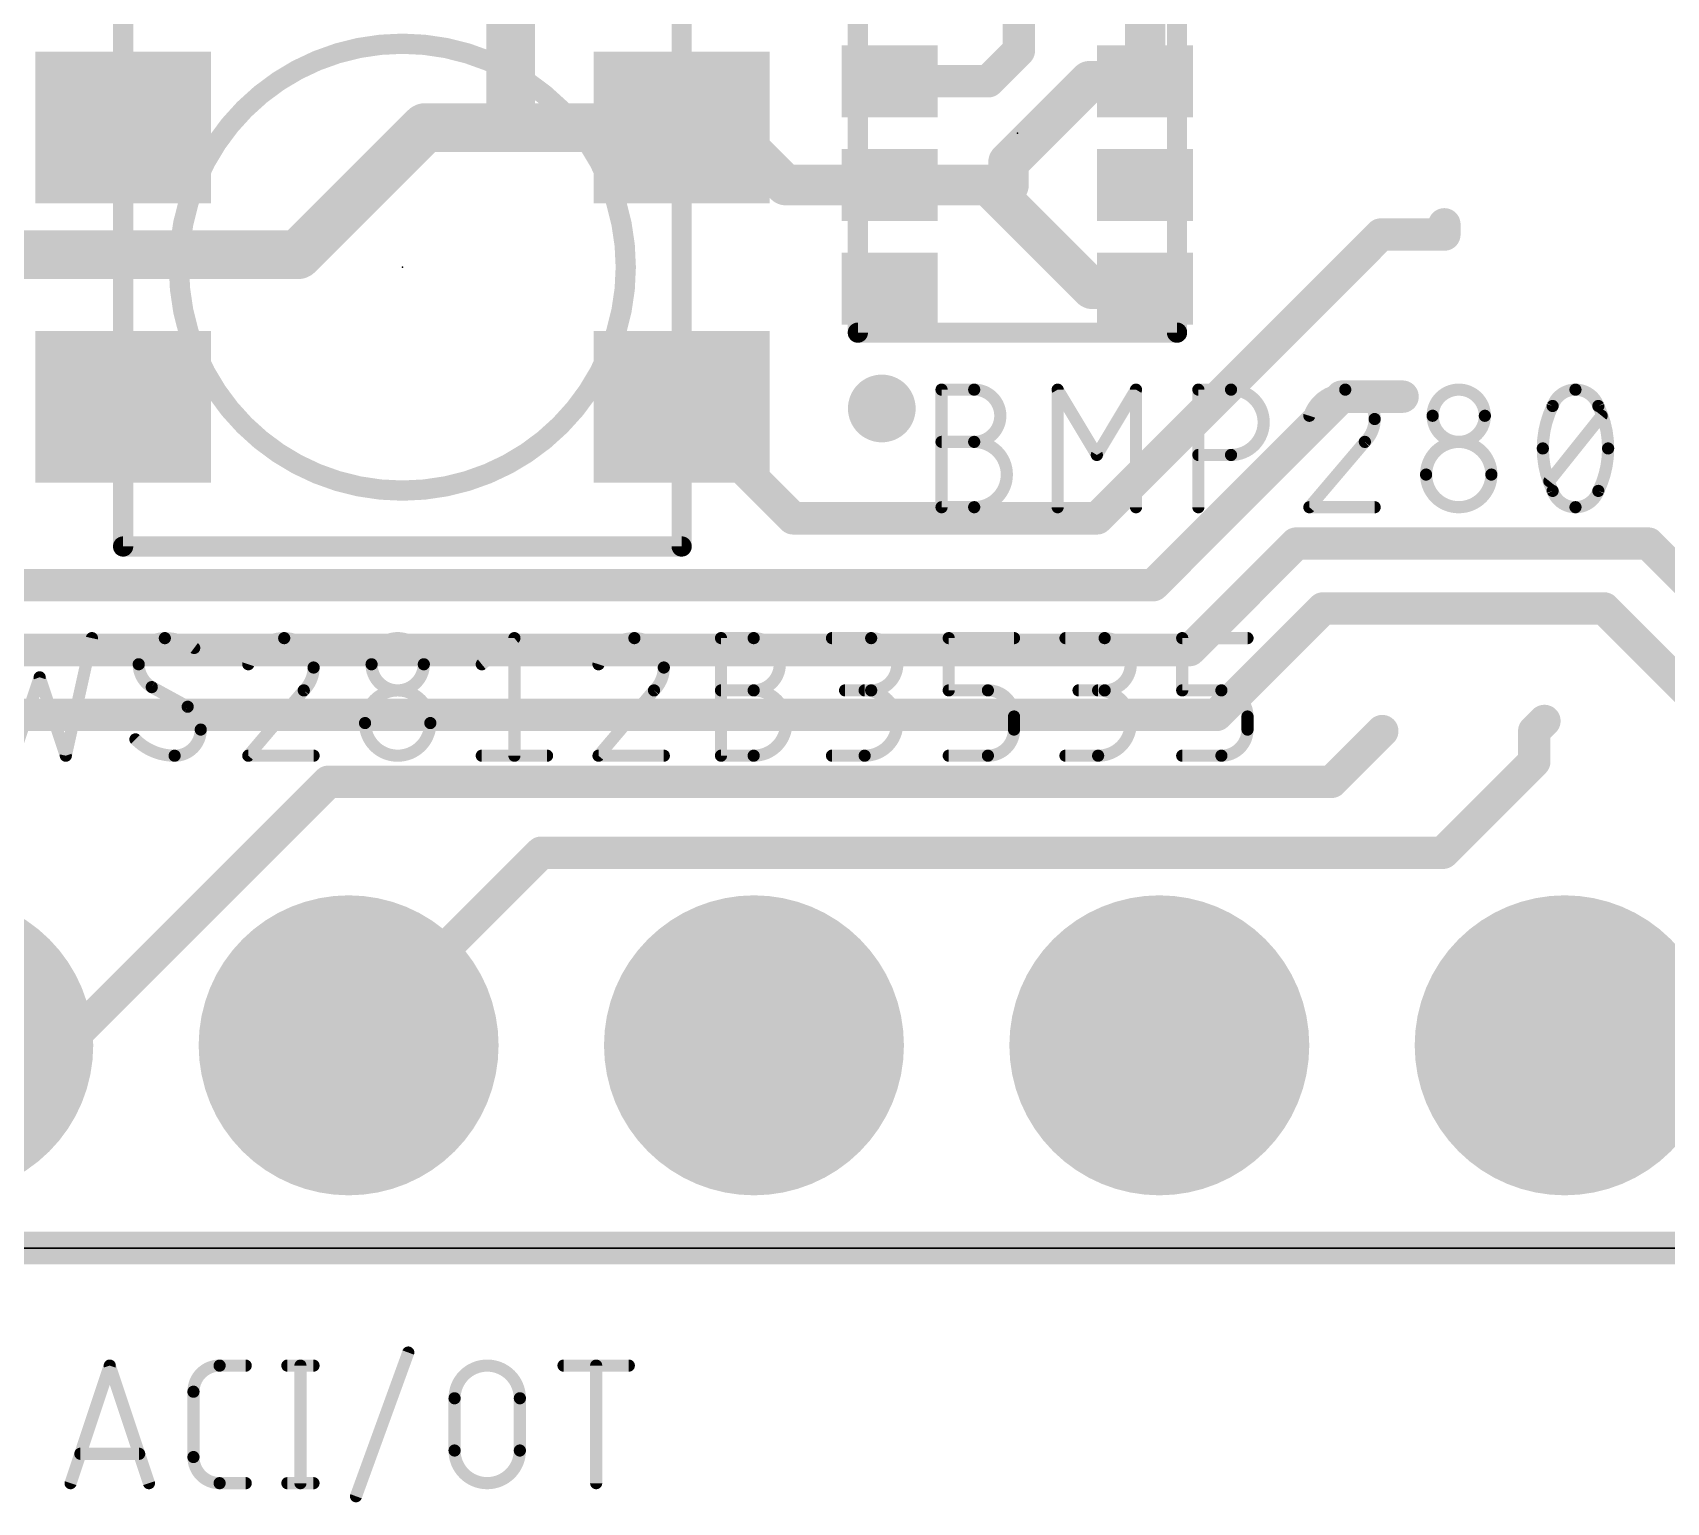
# Model space of a CAD drawing. Extents: x -4.6 to 50.8, y -1.6 to 23.
# Drawn here: x 17.07 to 27.31, y -1.59 to 7.61 of the extents above; entities that cross this region are included whole.
import ezdxf

# ---------------------------------------------------------------- set-up
doc = ezdxf.new("R2010")
doc.units = 0
for name, color, linetype in [('1', 12, 'CONTINUOUS'), ('17', 110, 'CONTINUOUS'), ('20', 4, 'CONTINUOUS'), ('23', 40, 'CONTINUOUS'), ('27', 4, 'CONTINUOUS'), ('29', 253, 'CONTINUOUS'), ('31', 253, 'CONTINUOUS'), ('51', 253, 'CONTINUOUS')]:
    doc.layers.add(name, color=color, linetype=linetype)

# ---------------------------------------------------------------- blocks, each defined once
blk = doc.blocks.new('RECT')
blk.add_solid([(-0.5, -0.5), (0.5, -0.5), (-0.5, 0.5), (0.5, 0.5)])
blk = doc.blocks.new('ROUNDP')
at = {"const_width": 0.5}
blk.add_lwpolyline([(0, -0.25, 1), (0, 0.25, 1), (0, -0.25)], format="xyb", dxfattribs=at)

msp = doc.modelspace()

# ---------------------------------------------------------------- linework, layer by layer
at = {"layer": '1'}
for points, const_width in [([(20.066, 8.6478), (20.066, 7.0202)], 0.3048), ([(23.2498, 7.5018), (23.2498, 8.0844)], 0.2032), ([(24.041, 7.31), (24.041, 7.747)], 0.254), ([(23.058, 7.31), (23.2498, 7.5018)], 0.2032), ([(22.441, 7.31), (23.058, 7.31)], 0.2032), ([(23.693, 7.31), (23.185, 6.802)], 0.254), ([(24.041, 7.31), (23.693, 7.31)], 0.254), ([(18.7325, 6.223), (19.5297, 7.0202)], 0.3048), ([(19.5297, 7.0202), (20.066, 7.0202)], 0.3048), ([(20.066, 7.0202), (21.1368, 7.0202)], 0.3048), ([(21.1368, 7.0202), (21.4278, 7.0202)], 0.254), ([(21.4278, 7.0202), (21.788, 6.66)], 0.254), ([(23.185, 6.802), (23.185, 6.66)], 0.254), ([(21.788, 6.66), (22.441, 6.66)], 0.254), ([(22.441, 6.66), (23.058, 6.66)], 0.254), ([(23.058, 6.66), (23.185, 6.66)], 0.254), ([(23.708, 6.01), (23.058, 6.66)], 0.254), ([(25.5183, 6.3497), (23.7403, 4.5717)], 0.2032), ([(25.9161, 6.3497), (25.5183, 6.3497)], 0.2032), ([(25.9161, 6.4135), (25.9161, 6.3497)], 0.2032), ([(16.7005, 6.223), (18.7325, 6.223)], 0.3048), ([(24.041, 6.01), (23.708, 6.01)], 0.254), ([(25.273, 5.334), (24.0919, 4.1529)], 0.2032), ([(25.654, 5.334), (25.273, 5.334)], 0.2032), ([(21.8353, 4.5717), (21.1368, 5.2702)], 0.2032), ([(23.7403, 4.5717), (21.8353, 4.5717)], 0.2032), ([(24.3205, 3.7465), (24.9872, 4.4133)], 0.2032), ([(24.9872, 4.4133), (27.1943, 4.4133)], 0.2032), ([(27.1943, 4.4133), (28.3437, 3.2639)], 0.2032), ([(13.7541, 4.1529), (24.0919, 4.1529)], 0.2032), ([(25.1556, 4.0069), (24.4888, 3.3401)], 0.2032), ([(26.9177, 4.0069), (25.1556, 4.0069)], 0.2032), ([(28.2575, 2.667), (26.9177, 4.0069)], 0.2032), ([(9.2075, 3.7465), (24.3205, 3.7465)], 0.2032), ([(24.4888, 3.3401), (8.9154, 3.3401)], 0.2032), ([(26.543, 3.302), (26.4795, 3.2385)], 0.2032), ([(25.527, 3.2385), (25.2095, 2.921)], 0.2032), ([(26.4795, 3.2385), (26.4795, 3.048)], 0.2032), ([(26.4795, 3.048), (25.908, 2.4765)], 0.2032), ([(18.923, 2.921), (17.272, 1.27)], 0.2032), ([(25.2095, 2.921), (18.923, 2.921)], 0.2032), ([(19.05, 1.27), (20.2565, 2.4765)], 0.2032), ([(25.908, 2.4765), (20.2565, 2.4765)], 0.2032), ([(17.272, 1.27), (16.51, 1.27)], 0.2032), ([(0, 0), (45.085, 0)], 0.2032)]:
    msp.add_lwpolyline(points, dxfattribs=dict(at, const_width=const_width))
for points, const_width in [([(23.2857, 7.4659, 1), (23.2139, 7.5377)], 0.1016), ([(23.199, 7.5018, 1), (23.3006, 7.5018)], 0.1016), ([(22.441, 7.3608, 1), (22.441, 7.2592)], 0.1016), ([(23.0221, 7.3459, 1), (23.0939, 7.2741)], 0.1016), ([(23.058, 7.2592, 1), (23.058, 7.3608)], 0.1016), ([(23.693, 7.3735, 1), (23.693, 7.2465)], 0.127), ([(23.7379, 7.2651, 1), (23.6481, 7.3549)], 0.127), ([(23.9775, 7.31, 1), (24.1045, 7.31)], 0.127), ([(24.041, 7.2465, 1), (24.041, 7.3735)], 0.127), ([(19.5297, 7.0964, 1), (19.5297, 6.944)], 0.1524), ([(19.5836, 6.9663, 1), (19.4758, 7.0741)], 0.1524), ([(20.066, 7.0964, 1), (20.066, 6.944)], 0.1524), ([(20.066, 6.944, 1), (20.066, 7.0964)], 0.1524), ([(21.1368, 6.944, 1), (21.1368, 7.0964)], 0.1524), ([(19.9898, 7.0202, 1), (20.1422, 7.0202)], 0.1524), ([(21.1368, 7.0837, 1), (21.1368, 6.9567)], 0.127), ([(21.4727, 7.0651, 1), (21.3829, 6.9753)], 0.127), ([(21.4278, 6.9567, 1), (21.4278, 7.0837)], 0.127), ([(23.2485, 6.802, 1), (23.1215, 6.802)], 0.127), ([(23.1401, 6.8469, 1), (23.2299, 6.7571)], 0.127), ([(21.788, 6.7235, 1), (21.788, 6.5965)], 0.127), ([(21.7431, 6.6151, 1), (21.8329, 6.7049)], 0.127), ([(22.441, 6.7235, 1), (22.441, 6.5965)], 0.127), ([(22.441, 6.5965, 1), (22.441, 6.7235)], 0.127), ([(23.058, 6.7235, 1), (23.058, 6.5965)], 0.127), ([(23.1029, 6.7049, 1), (23.0131, 6.6151)], 0.127), ([(23.058, 6.5965, 1), (23.058, 6.7235)], 0.127), ([(23.185, 6.5965, 1), (23.185, 6.7235)], 0.127), ([(23.1215, 6.66, 1), (23.2485, 6.66)], 0.127), ([(25.5183, 6.4005, 1), (25.5183, 6.2989)], 0.1016), ([(25.5542, 6.3138, 1), (25.4824, 6.3856)], 0.1016), ([(25.9669, 6.4135, 1), (25.8653, 6.4135)], 0.1016), ([(25.9161, 6.2989, 1), (25.9161, 6.4005)], 0.1016), ([(18.6786, 6.2769, 1), (18.7864, 6.1691)], 0.1524), ([(18.7325, 6.1468, 1), (18.7325, 6.2992)], 0.1524), ([(25.8653, 6.3497, 1), (25.9669, 6.3497)], 0.1016), ([(23.708, 6.0735, 1), (23.708, 5.9465)], 0.127), ([(23.6631, 5.9651, 1), (23.7529, 6.0549)], 0.127), ([(24.041, 5.9465, 1), (24.041, 6.0735)], 0.127), ([(25.273, 5.3848, 1), (25.273, 5.2832)], 0.1016), ([(25.3089, 5.2981, 1), (25.2371, 5.3699)], 0.1016), ([(25.654, 5.2832, 1), (25.654, 5.3848)], 0.1016), ([(21.1727, 5.3061, 1), (21.1009, 5.2343)], 0.1016), ([(21.8353, 4.6225, 1), (21.8353, 4.5209)], 0.1016), ([(21.7994, 4.5358, 1), (21.8712, 4.6076)], 0.1016), ([(23.7044, 4.6076, 1), (23.7762, 4.5358)], 0.1016), ([(23.7403, 4.5209, 1), (23.7403, 4.6225)], 0.1016), ([(24.9872, 4.4641, 1), (24.9872, 4.3625)], 0.1016), ([(25.0232, 4.3773, 1), (24.9513, 4.4492)], 0.1016), ([(27.2302, 4.4492, 1), (27.1584, 4.3773)], 0.1016), ([(27.1943, 4.3625, 1), (27.1943, 4.4641)], 0.1016), ([(24.056, 4.1888, 1), (24.1278, 4.117)], 0.1016), ([(24.0919, 4.1021, 1), (24.0919, 4.2037)], 0.1016), ([(25.1556, 4.0576, 1), (25.1556, 3.956)], 0.1016), ([(25.1915, 3.9709, 1), (25.1197, 4.0428)], 0.1016), ([(26.9536, 4.0428, 1), (26.8817, 3.9709)], 0.1016), ([(26.9177, 3.956, 1), (26.9177, 4.0576)], 0.1016), ([(24.2846, 3.7824, 1), (24.3564, 3.7106)], 0.1016), ([(24.3205, 3.6957, 1), (24.3205, 3.7973)], 0.1016), ([(24.4529, 3.376, 1), (24.5248, 3.3042)], 0.1016), ([(24.4888, 3.2893, 1), (24.4888, 3.3909)], 0.1016), ([(26.5789, 3.2661, 1), (26.5071, 3.3379)], 0.1016), ([(25.5629, 3.2026, 1), (25.4911, 3.2744)], 0.1016), ([(26.5303, 3.2385, 1), (26.4287, 3.2385)], 0.1016), ([(26.4436, 3.2744, 1), (26.5154, 3.2026)], 0.1016), ([(26.4287, 3.048, 1), (26.5303, 3.048)], 0.1016), ([(26.5154, 3.0121, 1), (26.4436, 3.0839)], 0.1016), ([(18.923, 2.9718, 1), (18.923, 2.8702)], 0.1016), ([(18.9589, 2.8851, 1), (18.8871, 2.9569)], 0.1016), ([(25.1736, 2.9569, 1), (25.2454, 2.8851)], 0.1016), ([(25.2095, 2.8702, 1), (25.2095, 2.9718)], 0.1016), ([(20.2565, 2.5273, 1), (20.2565, 2.4257)], 0.1016), ([(20.2924, 2.4406, 1), (20.2206, 2.5124)], 0.1016), ([(25.8721, 2.5124, 1), (25.9439, 2.4406)], 0.1016), ([(25.908, 2.4257, 1), (25.908, 2.5273)], 0.1016), ([(17.2361, 1.3059, 1), (17.3079, 1.2341)], 0.1016), ([(17.272, 1.2192, 1), (17.272, 1.3208)], 0.1016), ([(19.0141, 1.3059, 1), (19.0859, 1.2341)], 0.1016)]:
    msp.add_lwpolyline(points, format="xyb", dxfattribs=dict(at, const_width=const_width))
at = {"layer": '20'}
msp.add_line((48.26, 0), (2.54, 0), dxfattribs=at)
at = {"layer": '23'}
for p in [(23.241, 6.985), (19.3868, 6.1452)]:
    msp.add_point(p, dxfattribs=at)
at = {"layer": '27'}
for points, const_width in [([(22.7654, 5.397, 1), (22.7654, 5.3589)], 0.0381), ([(22.7845, 5.3779, 1), (22.7464, 5.3779)], 0.0381), ([(22.97, 5.397, 1), (22.97, 5.3589)], 0.0381), ([(22.97, 5.0505, 1), (22.97, 5.3779)], 0.0762), ([(22.97, 5.3589, 1), (22.97, 5.397)], 0.0381), ([(23.5094, 5.3877, 1), (23.4767, 5.3681)], 0.0381), ([(23.5121, 5.3779, 1), (23.474, 5.3779)], 0.0381), ([(24.0031, 5.3779, 1), (23.965, 5.3779)], 0.0381), ([(24.0004, 5.3681, 1), (23.9678, 5.3877)], 0.0381), ([(24.3938, 5.3779, 1), (24.3557, 5.3779)], 0.0381), ([(24.3748, 5.397, 1), (24.3748, 5.3589)], 0.0381), ([(24.5794, 5.397, 1), (24.5794, 5.3589)], 0.0381), ([(24.5794, 4.9687, 1), (24.5794, 5.3779)], 0.0762), ([(24.5794, 5.3589, 1), (24.5794, 5.397)], 0.0381), ([(25.2952, 5.3779, 0.3252), (25.0701, 5.2142)], 0.0762), ([(25.2952, 5.397, 1), (25.2952, 5.3589)], 0.0381), ([(25.4794, 5.1938, 0.4142), (25.2952, 5.3779)], 0.0762), ([(25.2952, 5.3589, 1), (25.2952, 5.3969)], 0.0381), ([(26.17, 5.2142, 1), (25.8426, 5.2142)], 0.0762), ([(26.7378, 5.3779, 0.3205), (26.5946, 5.2756)], 0.0762), ([(26.881, 5.2756, 0.3205), (26.7378, 5.3779)], 0.0762), ([(26.7378, 5.3969, 1), (26.7378, 5.3589)], 0.0381), ([(26.7378, 5.3589, 1), (26.7378, 5.397)], 0.0381), ([(25.052, 5.2201, 1), (25.0883, 5.2083)], 0.0381), ([(25.418, 5.0505, 0.2053), (25.4794, 5.1938)], 0.0762), ([(25.4984, 5.1937, 1), (25.4603, 5.1938)], 0.0381), ([(25.8616, 5.2142, 1), (25.8235, 5.2142)], 0.0381), ([(25.8235, 5.2142, 1), (25.8616, 5.2142)], 0.0381), ([(25.8426, 5.2142, 1), (26.17, 5.2142)], 0.0762), ([(26.189, 5.2142, 1), (26.1509, 5.2142)], 0.0381), ([(26.1509, 5.2142, 1), (26.189, 5.2142)], 0.0381), ([(26.5946, 5.2756, 0.1139), (26.5332, 5.0096)], 0.0762), ([(26.5765, 5.2818, 1), (26.6126, 5.2694)], 0.0381), ([(26.6117, 5.2672, 1), (26.5774, 5.2839)], 0.0381), ([(26.9424, 5.0096, 0.1139), (26.881, 5.2756)], 0.0762), ([(26.8981, 5.2839, 1), (26.8639, 5.2672)], 0.0381), ([(26.863, 5.2694, 1), (26.899, 5.2818)], 0.0381), ([(26.9164, 5.2023, 1), (26.8866, 5.2261)], 0.0381), ([(25.4603, 5.1938, 1), (25.4984, 5.1938)], 0.0381), ([(22.7654, 5.0696, 1), (22.7654, 5.0315)], 0.0381), ([(22.97, 5.0696, 1), (22.97, 5.0315)], 0.0381), ([(22.97, 5.0696, 1), (22.97, 5.0315)], 0.0381), ([(22.97, 4.6413, 1), (22.97, 5.0505)], 0.0762), ([(22.97, 5.0315, 1), (22.97, 5.0696)], 0.0381), ([(25.4048, 5.0643, 1), (25.4311, 5.0367)], 0.0381), ([(25.4325, 5.0382, 1), (25.4035, 5.0629)], 0.0381), ([(26.2109, 4.8459, 1), (25.8017, 4.8459)], 0.0762), ([(26.5522, 5.0096, 1), (26.5141, 5.0096)], 0.0381), ([(26.5141, 5.0096, 1), (26.5522, 5.0096)], 0.0381), ([(26.5332, 5.0096, 0.1139), (26.5946, 4.7436)], 0.0762), ([(26.881, 4.7436, 0.1139), (26.9424, 5.0096)], 0.0762), ([(26.9614, 5.0096, 1), (26.9234, 5.0096)], 0.0381), ([(26.9234, 5.0096, 1), (26.9614, 5.0096)], 0.0381), ([(23.7222, 4.9785, 1), (23.7549, 4.9589)], 0.0381), ([(23.7222, 4.9589, 1), (23.7549, 4.9785)], 0.0381), ([(24.3748, 4.9877, 1), (24.3748, 4.9496)], 0.0381), ([(24.5794, 4.9877, 1), (24.5794, 4.9496)], 0.0381), ([(24.5794, 4.9496, 1), (24.5794, 4.9877)], 0.0381), ([(25.8207, 4.8459, 1), (25.7826, 4.8459)], 0.0381), ([(25.7826, 4.8459, 1), (25.8207, 4.8459)], 0.0381), ([(25.8017, 4.8459, 1), (26.2109, 4.8459)], 0.0762), ([(26.2299, 4.8459, 1), (26.1918, 4.8459)], 0.0381), ([(26.1918, 4.8459, 1), (26.2299, 4.8459)], 0.0381), ([(26.5592, 4.8169, 1), (26.589, 4.7931)], 0.0381), ([(26.6126, 4.7498, 1), (26.5765, 4.7374)], 0.0381), ([(26.5946, 4.7436, 0.3205), (26.7378, 4.6413)], 0.0762), ([(26.5774, 4.7353, 1), (26.6117, 4.752)], 0.0381), ([(26.7378, 4.6413, 0.3205), (26.881, 4.7436)], 0.0762), ([(26.8639, 4.752, 1), (26.8981, 4.7353)], 0.0381), ([(26.899, 4.7374, 1), (26.863, 4.7498)], 0.0381), ([(22.7654, 4.6604, 1), (22.7654, 4.6223)], 0.0381), ([(22.7464, 4.6413, 1), (22.7845, 4.6413)], 0.0381), ([(22.97, 4.6603, 1), (22.97, 4.6222)], 0.0381), ([(22.97, 4.6223, 1), (22.97, 4.6604)], 0.0381), ([(23.474, 4.6413, 1), (23.5121, 4.6413)], 0.0381), ([(23.965, 4.6413, 1), (24.0031, 4.6413)], 0.0381), ([(24.3557, 4.6413, 1), (24.3938, 4.6413)], 0.0381), ([(25.0701, 4.6604, 1), (25.0701, 4.6223)], 0.0381), ([(25.0556, 4.6536, 1), (25.0846, 4.629)], 0.0381), ([(25.4794, 4.6223, 1), (25.4794, 4.6604)], 0.0381), ([(26.7378, 4.6603, 1), (26.7378, 4.6223)], 0.0381), ([(26.7378, 4.6223, 1), (26.7378, 4.6603)], 0.0381), ([(17.4601, 3.817, 1), (17.4229, 3.8252)], 0.0381), ([(17.8983, 3.8211, 0.4142), (17.7346, 3.6574)], 0.0762), ([(18.0825, 3.7597, 0.1623), (17.8983, 3.8211)], 0.0762), ([(17.8983, 3.8401, 1), (17.8983, 3.8021)], 0.0381), ([(17.8983, 3.802, 1), (17.8983, 3.8401)], 0.0381), ([(18.071, 3.7445, 1), (18.0939, 3.775)], 0.0381), ([(18.6464, 3.8211, 0.3252), (18.4213, 3.6574)], 0.0762), ([(18.8305, 3.637, 0.4142), (18.6464, 3.8211)], 0.0762), ([(18.6464, 3.8402, 1), (18.6464, 3.8021)], 0.0381), ([(18.6464, 3.8021, 1), (18.6464, 3.8401)], 0.0381), ([(19.5211, 3.6574, 1), (19.1938, 3.6574)], 0.0762), ([(20.108, 3.8211, 1), (20.0699, 3.8211)], 0.0381), ([(20.1009, 3.8062, 1), (20.0771, 3.836)], 0.0381), ([(20.8409, 3.8211, 0.3252), (20.6159, 3.6574)], 0.0762), ([(21.0251, 3.637, 0.4142), (20.8409, 3.8211)], 0.0762), ([(20.8409, 3.8402, 1), (20.8409, 3.8021)], 0.0381), ([(20.8409, 3.8021, 1), (20.8409, 3.8401)], 0.0381), ([(21.4026, 3.8211, 1), (21.3645, 3.8211)], 0.0381), ([(21.3835, 3.8402, 1), (21.3835, 3.8021)], 0.0381), ([(21.5882, 3.4937, 1), (21.5882, 3.8211)], 0.0762), ([(21.5882, 3.8402, 1), (21.5882, 3.8021)], 0.0381), ([(21.5882, 3.8021, 1), (21.5882, 3.8402)], 0.0381), ([(22.0789, 3.8402, 1), (22.0789, 3.8021)], 0.0381), ([(22.3244, 3.4937, 1), (22.3244, 3.8211)], 0.0762), ([(22.3244, 3.8402, 1), (22.3244, 3.8021)], 0.0381), ([(22.3244, 3.8021, 1), (22.3244, 3.8402)], 0.0381), ([(22.8295, 3.8211, 1), (22.7914, 3.8211)], 0.0381), ([(22.8104, 3.8402, 1), (22.8104, 3.8021)], 0.0381), ([(23.2197, 3.8021, 1), (23.2197, 3.8402)], 0.0381), ([(23.542, 3.8402, 1), (23.542, 3.8021)], 0.0381), ([(23.7875, 3.4937, 1), (23.7875, 3.8211)], 0.0762), ([(23.7875, 3.8402, 1), (23.7875, 3.8021)], 0.0381), ([(23.7875, 3.8021, 1), (23.7875, 3.8402)], 0.0381), ([(24.2925, 3.8211, 1), (24.2544, 3.8211)], 0.0381), ([(24.2735, 3.8402, 1), (24.2735, 3.8021)], 0.0381), ([(24.6827, 3.8021, 1), (24.6827, 3.8402)], 0.0381), ([(17.7346, 3.6574, 0.2656), (17.8165, 3.5142)], 0.0762), ([(17.7537, 3.6574, 1), (17.7156, 3.6574)], 0.0381), ([(19.1937, 3.6574, 1), (19.5211, 3.6574)], 0.0762), ([(19.2128, 3.6574, 1), (19.1747, 3.6574)], 0.0381), ([(19.5402, 3.6574, 1), (19.5021, 3.6574)], 0.0381), ([(19.8724, 3.6723, 1), (19.8963, 3.6425)], 0.0381), ([(17.1322, 3.5816, 1), (17.096, 3.5695)], 0.0381), ([(17.1322, 3.5695, 1), (17.096, 3.5816)], 0.0381), ([(17.7156, 3.6574, 1), (17.7537, 3.6574)], 0.0381), ([(18.4032, 3.6633, 1), (18.4394, 3.6515)], 0.0381), ([(18.7691, 3.4937, 0.2053), (18.8305, 3.637)], 0.0762), ([(18.8496, 3.6369, 1), (18.8115, 3.637)], 0.0381), ([(18.8115, 3.637, 1), (18.8496, 3.637)], 0.0381), ([(19.1747, 3.6574, 1), (19.2128, 3.6574)], 0.0381), ([(19.5021, 3.6574, 1), (19.5402, 3.6574)], 0.0381), ([(20.5977, 3.6633, 1), (20.634, 3.6515)], 0.0381), ([(20.9637, 3.4937, 0.2053), (21.0251, 3.637)], 0.0762), ([(21.0441, 3.6369, 1), (21.006, 3.637)], 0.0381), ([(21.006, 3.637, 1), (21.0441, 3.637)], 0.0381), ([(17.8256, 3.5309, 1), (17.8073, 3.4975)], 0.0381), ([(17.8068, 3.4978, 1), (17.8261, 3.5306)], 0.0381), ([(18.756, 3.5075, 1), (18.7823, 3.4799)], 0.0381), ([(18.7837, 3.4814, 1), (18.7546, 3.5061)], 0.0381), ([(19.562, 3.2891, 1), (19.1528, 3.2891)], 0.0762), ([(20.9506, 3.5075, 1), (20.9768, 3.4799)], 0.0381), ([(20.9782, 3.4814, 1), (20.9492, 3.5061)], 0.0381), ([(21.3835, 3.5128, 1), (21.3835, 3.4747)], 0.0381), ([(21.5882, 3.0845, 1), (21.5882, 3.4937)], 0.0762), ([(21.5882, 3.5128, 1), (21.5882, 3.4747)], 0.0381), ([(21.5882, 3.5128, 1), (21.5882, 3.4747)], 0.0381), ([(21.5882, 3.4747, 1), (21.5882, 3.5128)], 0.0381), ([(22.1608, 3.5128, 1), (22.1608, 3.4747)], 0.0381), ([(22.2835, 3.0845, 1), (22.2835, 3.4937)], 0.0762), ([(22.2835, 3.5128, 1), (22.2835, 3.4747)], 0.0381), ([(22.3244, 3.5128, 1), (22.3244, 3.4747)], 0.0381), ([(22.3244, 3.4747, 1), (22.3244, 3.5128)], 0.0381), ([(22.8104, 3.5128, 1), (22.8104, 3.4747)], 0.0381), ([(22.7914, 3.4937, 1), (22.8295, 3.4937)], 0.0381), ([(23.2197, 3.33, 0.4142), (23.056, 3.4937)], 0.0762), ([(23.056, 3.5128, 1), (23.056, 3.4747)], 0.0381), ([(23.056, 3.4747, 1), (23.056, 3.5128)], 0.0381), ([(23.6238, 3.5128, 1), (23.6238, 3.4747)], 0.0381), ([(23.7466, 3.0845, 1), (23.7466, 3.4937)], 0.0762), ([(23.7466, 3.5128, 1), (23.7466, 3.4747)], 0.0381), ([(23.7875, 3.5128, 1), (23.7875, 3.4747)], 0.0381), ([(23.7875, 3.4747, 1), (23.7875, 3.5128)], 0.0381), ([(24.2735, 3.5128, 1), (24.2735, 3.4747)], 0.0381), ([(24.2544, 3.4937, 1), (24.2925, 3.4937)], 0.0381), ([(24.6827, 3.33, 0.4142), (24.519, 3.4937)], 0.0762), ([(24.519, 3.5128, 1), (24.519, 3.4747)], 0.0381), ([(24.519, 3.4747, 1), (24.519, 3.5128)], 0.0381), ([(18.1234, 3.2482, 0.2656), (18.0415, 3.3914)], 0.0762), ([(18.0512, 3.4078, 1), (18.0319, 3.375)], 0.0381), ([(18.0324, 3.3747, 1), (18.0507, 3.4081)], 0.0381), ([(17.9597, 3.0845, 0.4142), (18.1234, 3.2482)], 0.0762), ([(18.1424, 3.2482, 1), (18.1043, 3.2482)], 0.0381), ([(19.1528, 3.2891, 1), (19.562, 3.2891)], 0.0762), ([(19.1719, 3.2891, 1), (19.1338, 3.2891)], 0.0381), ([(19.1338, 3.2891, 1), (19.1719, 3.2891)], 0.0381), ([(19.5811, 3.2891, 1), (19.543, 3.2891)], 0.0381), ([(19.543, 3.2891, 1), (19.5811, 3.2891)], 0.0381), ([(23.056, 3.0845, 0.4142), (23.2197, 3.2482)], 0.0762), ([(23.2387, 3.33, 1), (23.2006, 3.33)], 0.0381), ([(23.2006, 3.33, 1), (23.2387, 3.33)], 0.0381), ([(23.2387, 3.2482, 1), (23.2006, 3.2482)], 0.0381), ([(24.519, 3.0845, 0.4142), (24.6827, 3.2482)], 0.0762), ([(24.7017, 3.2482, 1), (24.6636, 3.2482)], 0.0381), ([(24.7018, 3.33, 1), (24.6637, 3.33)], 0.0381), ([(24.6637, 3.33, 1), (24.7018, 3.33)], 0.0381), ([(17.7277, 3.2002, 1), (17.7006, 3.1734)], 0.0381), ([(17.7142, 3.1868, 0.2), (17.9597, 3.0845)], 0.0762), ([(18.1043, 3.2482, 1), (18.1424, 3.2482)], 0.0381), ([(23.2006, 3.2482, 1), (23.2387, 3.2482)], 0.0381), ([(24.6637, 3.2482, 1), (24.7018, 3.2482)], 0.0381), ([(17.2592, 3.0886, 1), (17.2964, 3.0804)], 0.0381), ([(17.2597, 3.0785, 1), (17.2959, 3.0905)], 0.0381), ([(17.9597, 3.1035, 1), (17.9597, 3.0654)], 0.0381), ([(17.9597, 3.0655, 1), (17.9597, 3.1035)], 0.0381), ([(18.4213, 3.1036, 1), (18.4213, 3.0655)], 0.0381), ([(18.4068, 3.0968, 1), (18.4358, 3.0722)], 0.0381), ([(18.8305, 3.0655, 1), (18.8305, 3.1036)], 0.0381), ([(19.8844, 3.1036, 1), (19.8844, 3.0655)], 0.0381), ([(20.0699, 3.0845, 1), (20.108, 3.0845)], 0.0381), ([(20.2936, 3.0655, 1), (20.2936, 3.1036)], 0.0381), ([(20.6159, 3.1036, 1), (20.6159, 3.0655)], 0.0381), ([(20.6014, 3.0968, 1), (20.6304, 3.0722)], 0.0381), ([(21.0251, 3.0655, 1), (21.0251, 3.1036)], 0.0381), ([(21.3835, 3.1036, 1), (21.3835, 3.0655)], 0.0381), ([(21.3645, 3.0845, 1), (21.4026, 3.0845)], 0.0381), ([(21.5882, 3.1035, 1), (21.5882, 3.0654)], 0.0381), ([(21.5882, 3.0655, 1), (21.5882, 3.1036)], 0.0381), ([(22.0789, 3.1036, 1), (22.0789, 3.0655)], 0.0381), ([(22.2835, 3.1036, 1), (22.2835, 3.0655)], 0.0381), ([(22.2835, 3.0655, 1), (22.2835, 3.1036)], 0.0381), ([(22.8104, 3.1036, 1), (22.8104, 3.0655)], 0.0381), ([(23.056, 3.1036, 1), (23.056, 3.0655)], 0.0381), ([(23.056, 3.0655, 1), (23.056, 3.1036)], 0.0381), ([(23.542, 3.1036, 1), (23.542, 3.0655)], 0.0381), ([(23.7466, 3.1036, 1), (23.7466, 3.0655)], 0.0381), ([(23.7466, 3.0655, 1), (23.7466, 3.1036)], 0.0381), ([(24.2735, 3.1036, 1), (24.2735, 3.0655)], 0.0381), ([(24.519, 3.1036, 1), (24.519, 3.0655)], 0.0381), ([(24.519, 3.0655, 1), (24.519, 3.1036)], 0.0381), ([(17.5713, -0.7306, 1), (17.5351, -0.7426)], 0.0381), ([(17.5713, -0.7426, 1), (17.5351, -0.7306)], 0.0381), ([(18.2415, -0.7366, 0.4142), (18.0778, -0.9003)], 0.0762), ([(18.2415, -0.7176, 1), (18.2415, -0.7557)], 0.0381), ([(18.2415, -0.7556, 1), (18.2415, -0.7175)], 0.0381), ([(18.4052, -0.7557, 1), (18.4052, -0.7176)], 0.0381), ([(18.6662, -0.7176, 1), (18.6662, -0.7557)], 0.0381), ([(18.7671, -0.7366, 1), (18.729, -0.7366)], 0.0381), ([(18.8299, -0.7557, 1), (18.8299, -0.7176)], 0.0381), ([(19.4417, -0.6613, 1), (19.4059, -0.6482)], 0.0381), ([(20.123, -0.9412, 1), (19.7138, -0.9412)], 0.0762), ([(20.3966, -0.7176, 1), (20.3966, -0.7557)], 0.0381), ([(20.6202, -0.7366, 1), (20.5821, -0.7366)], 0.0381), ([(20.8058, -0.7557, 1), (20.8058, -0.7176)], 0.0381), ([(18.0968, -0.9003, 1), (18.0587, -0.9003)], 0.0381), ([(18.0587, -0.9003, 1), (18.0968, -0.9003)], 0.0381), ([(19.7329, -0.9412, 1), (19.6948, -0.9412)], 0.0381), ([(20.1421, -0.9412, 1), (20.104, -0.9412)], 0.0381), ([(19.6948, -0.9412, 1), (19.7329, -0.9412)], 0.0381), ([(20.104, -0.9412, 1), (20.1421, -0.9412)], 0.0381), ([(17.369, -1.27, 1), (17.369, -1.3081)], 0.0381), ([(17.7373, -1.3081, 1), (17.7373, -1.27)], 0.0381), ([(18.0778, -1.3095, 0.4142), (18.2415, -1.4732)], 0.0762), ([(18.0968, -1.3095, 1), (18.0587, -1.3095)], 0.0381), ([(18.0587, -1.3095, 1), (18.0968, -1.3095)], 0.0381), ([(19.7138, -1.2686, 1), (20.123, -1.2686)], 0.0762), ([(19.7329, -1.2686, 1), (19.6948, -1.2686)], 0.0381), ([(19.6948, -1.2686, 1), (19.7329, -1.2686)], 0.0381), ([(20.1421, -1.2686, 1), (20.104, -1.2686)], 0.0381), ([(20.104, -1.2686, 1), (20.1421, -1.2686)], 0.0381), ([(17.2896, -1.4672, 1), (17.3257, -1.4792)], 0.0381), ([(17.7807, -1.4792, 1), (17.8168, -1.4672)], 0.0381), ([(18.2415, -1.4542, 1), (18.2415, -1.4923)], 0.0381), ([(18.2415, -1.4923, 1), (18.2415, -1.4542)], 0.0381), ([(18.4052, -1.4923, 1), (18.4052, -1.4542)], 0.0381), ([(18.6662, -1.4542, 1), (18.6662, -1.4923)], 0.0381), ([(18.729, -1.4732, 1), (18.7671, -1.4732)], 0.0381), ([(18.8299, -1.4923, 1), (18.8299, -1.4542)], 0.0381), ([(19.0785, -1.5485, 1), (19.1143, -1.5616)], 0.0381), ([(20.5821, -1.4732, 1), (20.6202, -1.4732)], 0.0381)]:
    msp.add_lwpolyline(points, format="xyb", dxfattribs=dict(at, const_width=const_width))
at = {"layer": '27', "const_width": 0.0762}
for points in [[(22.7654, 4.6413), (22.7654, 5.3779)], [(22.7654, 5.3779), (22.97, 5.3779)], [(23.493, 4.6413), (23.493, 5.3779)], [(23.493, 5.3779), (23.7386, 4.9687)], [(23.7386, 4.9687), (23.9841, 5.3779)], [(23.9841, 5.3779), (23.9841, 4.6413)], [(24.3748, 4.6413), (24.3748, 5.3779)], [(24.3748, 5.3779), (24.5794, 5.3779)], [(26.5741, 4.805), (26.9015, 5.2142)], [(22.7654, 5.0505), (22.97, 5.0505)], [(25.418, 5.0505), (25.0701, 4.6413)], [(24.5794, 4.9687), (24.3748, 4.9687)], [(22.97, 4.6413), (22.7654, 4.6413)], [(25.0701, 4.6413), (25.4794, 4.6413)], [(17.2778, 3.0845), (17.4415, 3.8211)], [(19.8844, 3.6574), (20.089, 3.8211)], [(20.089, 3.8211), (20.089, 3.0845)], [(21.3835, 3.0845), (21.3835, 3.8211)], [(21.3835, 3.8211), (21.5882, 3.8211)], [(22.0789, 3.8211), (22.3244, 3.8211)], [(22.8104, 3.4937), (22.8104, 3.8211)], [(22.8104, 3.8211), (23.2197, 3.8211)], [(23.542, 3.8211), (23.7875, 3.8211)], [(24.2735, 3.4937), (24.2735, 3.8211)], [(24.2735, 3.8211), (24.6827, 3.8211)], [(16.9504, 3.0845), (17.1141, 3.5756)], [(17.1141, 3.5756), (17.2778, 3.0845)], [(18.0415, 3.3914), (17.8165, 3.5142)], [(18.7691, 3.4937), (18.4213, 3.0845)], [(20.9637, 3.4937), (20.6159, 3.0845)], [(21.3835, 3.4937), (21.5882, 3.4937)], [(22.3244, 3.4937), (22.1608, 3.4937)], [(23.056, 3.4937), (22.8104, 3.4937)], [(23.7875, 3.4937), (23.6238, 3.4937)], [(24.519, 3.4937), (24.2735, 3.4937)], [(23.2197, 3.2482), (23.2197, 3.33)], [(24.6827, 3.2482), (24.6827, 3.33)], [(18.4213, 3.0845), (18.8305, 3.0845)], [(19.8844, 3.0845), (20.2936, 3.0845)], [(20.6159, 3.0845), (21.0251, 3.0845)], [(21.5882, 3.0845), (21.3835, 3.0845)], [(22.0789, 3.0845), (22.2835, 3.0845)], [(22.8104, 3.0845), (23.056, 3.0845)], [(23.542, 3.0845), (23.7466, 3.0845)], [(24.2735, 3.0845), (24.519, 3.0845)], [(17.3077, -1.4732), (17.5532, -0.7366)], [(17.5532, -0.7366), (17.7987, -1.4732)], [(18.2415, -0.7366), (18.4052, -0.7366)], [(18.6662, -0.7366), (18.8299, -0.7366)], [(18.748, -0.7366), (18.748, -1.4732)], [(19.0964, -1.555), (19.4238, -0.6548)], [(20.3966, -0.7366), (20.8058, -0.7366)], [(20.6012, -1.4732), (20.6012, -0.7366)], [(18.0778, -1.3095), (18.0778, -0.9003)], [(19.7138, -1.2686), (19.7138, -0.9412)], [(20.123, -0.9412), (20.123, -1.2686)], [(17.7373, -1.2891), (17.369, -1.2891)], [(18.4052, -1.4732), (18.2415, -1.4732)], [(18.6662, -1.4732), (18.8299, -1.4732)]]:
    msp.add_lwpolyline(points, dxfattribs=at)
at = {"layer": '51'}
msp.add_line((2.54, 0), (48.26, 0), dxfattribs=at)
at = {"layer": '51', "const_width": 0.127}
for points in [[(22.241, 5.735), (22.241, 8.235)], [(24.241, 8.235), (24.241, 5.735)], [(17.6368, 4.3952), (17.6368, 7.8952)], [(21.1368, 7.8952), (21.1368, 4.3952)], [(24.241, 5.735), (22.241, 5.735)], [(21.1368, 4.3952), (17.6368, 4.3952)]]:
    msp.add_lwpolyline(points, dxfattribs=at)
at = {"layer": '51'}
for points, const_width in [([(19.3868, 4.7452, 1), (19.3868, 7.5452, 1), (19.3868, 4.7452)], 0.127), ([(22.241, 5.7668, 1), (22.241, 5.7033)], 0.0635), ([(22.2093, 5.735, 1), (22.2727, 5.735)], 0.0635), ([(24.2093, 5.735, 1), (24.2727, 5.735)], 0.0635), ([(24.241, 5.7033, 1), (24.241, 5.7668)], 0.0635), ([(22.391, 5.1539, 1), (22.391, 5.3661, 1), (22.391, 5.1539)], 0.2121), ([(17.6368, 4.4269, 1), (17.6368, 4.3635)], 0.0635), ([(17.6051, 4.3952, 1), (17.6685, 4.3952)], 0.0635), ([(21.1051, 4.3952, 1), (21.1685, 4.3952)], 0.0635), ([(21.1368, 4.3635, 1), (21.1368, 4.4269)], 0.0635)]:
    msp.add_lwpolyline(points, format="xyb", dxfattribs=dict(at, const_width=const_width))

# ---------------------------------------------------------------- block references
at = {"layer": '1', "xscale": 0.5, "yscale": 0.35, "rotation": 180}
for p in [(22.441, 7.31), (24.041, 7.31), (22.441, 6.66), (24.041, 6.66), (22.441, 6.01), (24.041, 6.01)]:
    msp.add_blockref('RECT', p, dxfattribs=at)
at = {"layer": '1', "xscale": 0.85, "rotation": 270}
for p in [(17.6368, 7.0202), (21.1368, 7.0202), (17.6368, 5.2702), (21.1368, 5.2702)]:
    msp.add_blockref('RECT', p, dxfattribs=at)
at = {"layer": '17', "xscale": 1.778, "yscale": 1.778}
for p in [(16.51, 1.27), (19.05, 1.27), (21.59, 1.27), (24.13, 1.27), (26.67, 1.27)]:
    msp.add_blockref('ROUNDP', p, dxfattribs=at)
at = {"layer": '29'}
for p, xscale, yscale, rotation in [((17.6368, 7.0202), 0.9516, 1.1016, 270), ((21.1368, 7.0202), 0.9516, 1.1016, 270), ((22.441, 7.31), 0.6016, 0.4516, 180), ((24.041, 7.31), 0.6016, 0.4516, 180), ((22.441, 6.66), 0.6016, 0.4516, 180), ((24.041, 6.66), 0.6016, 0.4516, 180), ((22.441, 6.01), 0.6016, 0.4516, 180), ((24.041, 6.01), 0.6016, 0.4516, 180), ((17.6368, 5.2702), 0.9516, 1.1016, 270), ((21.1368, 5.2702), 0.9516, 1.1016, 270)]:
    msp.add_blockref('RECT', p, dxfattribs=dict(at, xscale=xscale, yscale=yscale, rotation=rotation))
at = {"layer": '29', "xscale": 1.8796, "yscale": 1.8796}
for p in [(16.51, 1.27), (19.05, 1.27), (21.59, 1.27), (24.13, 1.27), (26.67, 1.27)]:
    msp.add_blockref('ROUNDP', p, dxfattribs=at)
at = {"layer": '31', "xscale": 0.5, "yscale": 0.35, "rotation": 180}
for p in [(22.441, 7.31), (24.041, 7.31), (22.441, 6.66), (24.041, 6.66), (22.441, 6.01), (24.041, 6.01)]:
    msp.add_blockref('RECT', p, dxfattribs=at)
at = {"layer": '31', "xscale": 0.85, "rotation": 270}
for p in [(17.6368, 7.0202), (21.1368, 7.0202), (17.6368, 5.2702), (21.1368, 5.2702)]:
    msp.add_blockref('RECT', p, dxfattribs=at)

doc.saveas('drawing.dxf')
